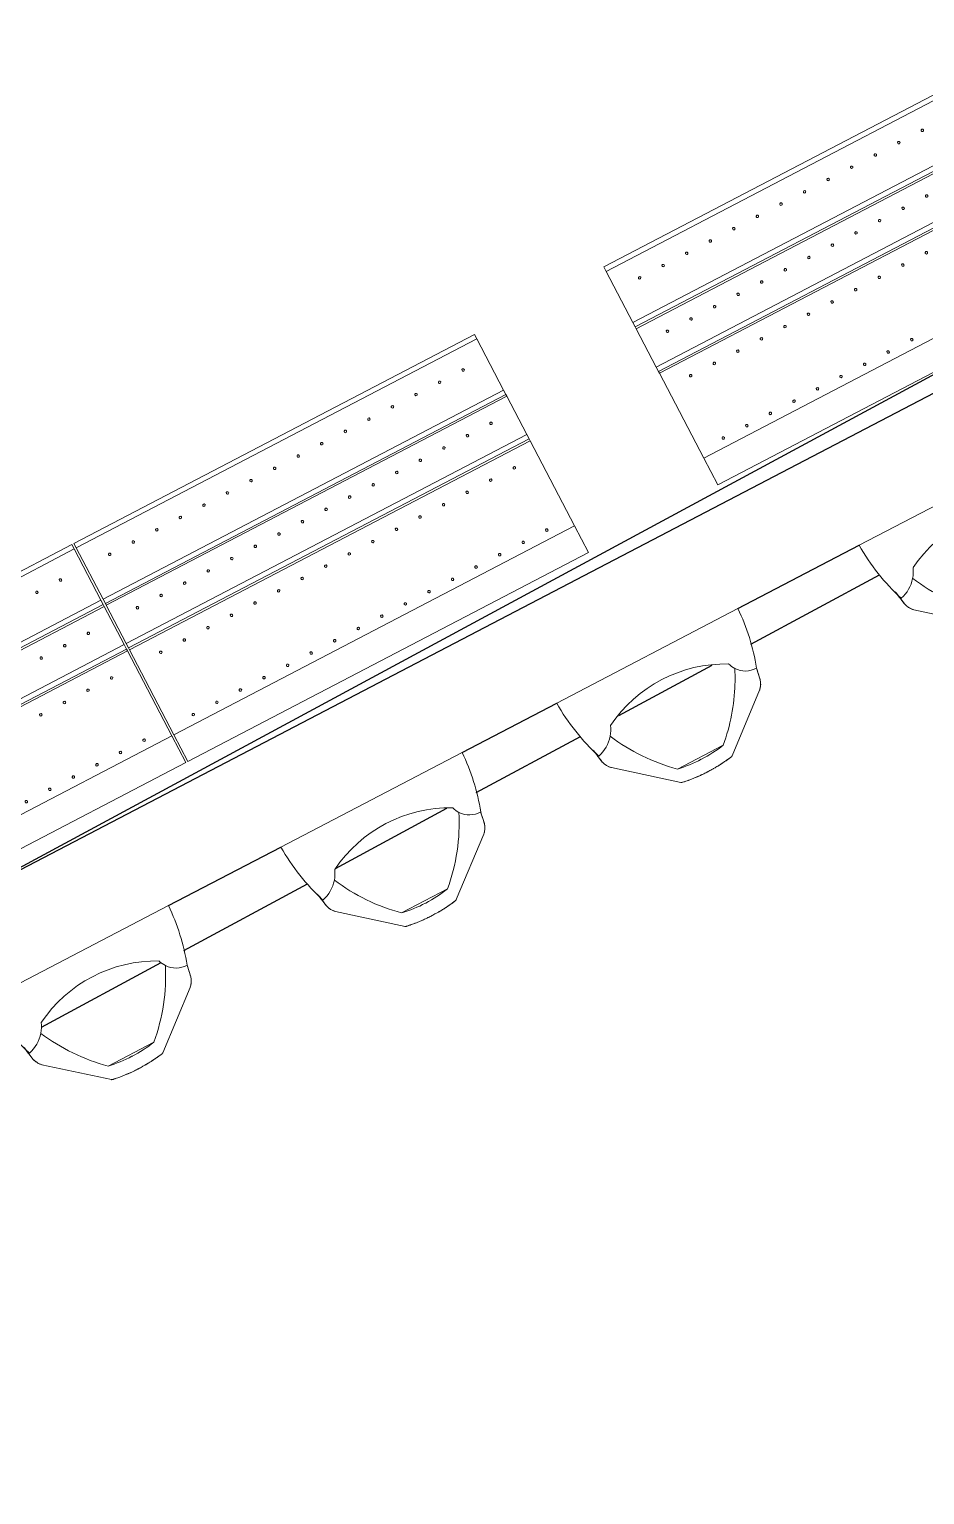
# Model space of a CAD drawing. Header units: metres. Extents: x -217 to -108, y -304 to -188.
# Drawn here: x -143.901 to -142.117, y -226.702 to -223.782 of the extents above; entities that cross this region are included whole.
import ezdxf

# ---------------------------------------------------------------- set-up
doc = ezdxf.new("R2010")
doc.units = ezdxf.units.M
for name, color, linetype, lineweight in [('A-FLOR', 192, 'Continuous', 9), ('A-WALL', 113, 'Continuous', 9), ('I-FURN', 30, 'Continuous', 9), ('P-SANR-FIXT', 6, 'Continuous', 9)]:
    doc.layers.add(name, color=color, linetype=linetype, lineweight=lineweight)

# ---------------------------------------------------------------- blocks, each defined once
blk = doc.blocks.new('Urinal-2_Reed - Urinal-V77-Nivel 3')
at = {"layer": 'P-SANR-FIXT'}
for p, q in [((-0.0694, 0.3546), (-0.1782, 0.2643)), ((-0.0673, 0.3556), (-0.0653, 0.356)), ((-0.0653, 0.356), (-0.0593, 0.3569)), ((-0.0593, 0.3569), (-0.054, 0.3577)), ((-0.054, 0.3577), (-0.0475, 0.3585)), ((-0.0475, 0.3585), (-0.041, 0.3591)), ((-0.041, 0.3591), (-0.0343, 0.3597)), ((-0.0343, 0.3597), (-0.0264, 0.3601)), ((-0.0264, 0.3601), (-0.0207, 0.3603)), ((-0.0207, 0.3603), (-0.0162, 0.3603)), ((-0.0162, 0.3603), (-0.0136, 0.3604)), ((-0.0099, 0.3604), (-0.0073, 0.3603)), ((-0.0073, 0.3603), (-0.0027, 0.3603)), ((-0.0027, 0.3603), (0.0029, 0.3601)), ((0.0029, 0.3601), (0.0109, 0.3597)), ((0.0109, 0.3597), (0.0175, 0.3591)), ((0.0175, 0.3591), (0.024, 0.3585)), ((0.024, 0.3585), (0.0305, 0.3577)), ((0.0305, 0.3577), (0.0359, 0.3569)), ((0.0359, 0.3569), (0.0418, 0.356)), ((0.0418, 0.356), (0.0439, 0.3556)), ((0.1548, 0.2643), (0.0459, 0.3546)), ((0.0394, 0.3276), (-0.0636, 0.3276)), ((-0.0121, 0.3324), (-0.0117, 0.3324)), ((-0.1931, 0.2221), (-0.189, 0.246)), ((0.1656, 0.246), (0.1703, 0.2183)), ((-0.2153, 0.1), (0.1918, 0.1))]:
    blk.add_line(p, q, dxfattribs=at)
at = {"layer": 'P-SANR-FIXT', "flags": 128}
for points in [[(-0.0694, 0.3546), (-0.0693, 0.3548), (-0.0691, 0.3549), (-0.069, 0.355), (-0.0688, 0.3551), (-0.0687, 0.3551), (-0.0685, 0.3552), (-0.0683, 0.3553), (-0.0682, 0.3554), (-0.068, 0.3554), (-0.0678, 0.3555), (-0.0677, 0.3555), (-0.0675, 0.3556), (-0.0673, 0.3556)], [(-0.0136, 0.3604), (-0.0136, 0.3604), (-0.0136, 0.3604), (-0.0136, 0.3604), (-0.0136, 0.3604), (-0.0136, 0.3604), (-0.0135, 0.3604), (-0.0135, 0.3604), (-0.0135, 0.3604), (-0.0135, 0.3604), (-0.0134, 0.3604), (-0.0134, 0.3604), (-0.0134, 0.3604), (-0.0133, 0.3604), (-0.0133, 0.3604), (-0.0132, 0.3604), (-0.0132, 0.3604), (-0.0132, 0.3604), (-0.0131, 0.3604), (-0.013, 0.3604), (-0.013, 0.3604), (-0.0129, 0.3604), (-0.0129, 0.3604), (-0.0128, 0.3604), (-0.0128, 0.3604), (-0.0127, 0.3604), (-0.0126, 0.3604), (-0.0126, 0.3604), (-0.0125, 0.3604), (-0.0124, 0.3604), (-0.0123, 0.3604), (-0.0123, 0.3604), (-0.0122, 0.3604), (-0.0121, 0.3604), (-0.0121, 0.3604), (-0.012, 0.3604), (-0.0119, 0.3604), (-0.0118, 0.3604), (-0.0118, 0.3604), (-0.0117, 0.3604), (-0.0116, 0.3604), (-0.0115, 0.3604), (-0.0115, 0.3604), (-0.0114, 0.3604), (-0.0113, 0.3604), (-0.0112, 0.3604), (-0.0112, 0.3604), (-0.0111, 0.3604), (-0.011, 0.3604), (-0.011, 0.3604), (-0.0109, 0.3604), (-0.0108, 0.3604), (-0.0108, 0.3604), (-0.0107, 0.3604), (-0.0106, 0.3604), (-0.0106, 0.3604), (-0.0105, 0.3604), (-0.0105, 0.3604), (-0.0104, 0.3604), (-0.0103, 0.3604), (-0.0103, 0.3604), (-0.0103, 0.3604), (-0.0102, 0.3604), (-0.0102, 0.3604), (-0.0101, 0.3604), (-0.0101, 0.3604), (-0.0101, 0.3604), (-0.01, 0.3604), (-0.01, 0.3604), (-0.01, 0.3604), (-0.0099, 0.3604), (-0.0099, 0.3604), (-0.0099, 0.3604), (-0.0099, 0.3604), (-0.0099, 0.3604), (-0.0099, 0.3604), (-0.0099, 0.3604), (-0.0099, 0.3604)], [(0.0439, 0.3556), (0.044, 0.3556), (0.0442, 0.3555), (0.0444, 0.3555), (0.0446, 0.3554), (0.0447, 0.3554), (0.0449, 0.3553), (0.045, 0.3552), (0.0452, 0.3551), (0.0454, 0.355), (0.0455, 0.355), (0.0457, 0.3549), (0.0458, 0.3547), (0.0459, 0.3546)], [(-0.189, 0.246), (-0.1886, 0.2475), (-0.1882, 0.2489), (-0.1877, 0.2503), (-0.1871, 0.2517), (-0.1865, 0.253), (-0.1858, 0.2544), (-0.1851, 0.2557), (-0.1844, 0.257), (-0.1835, 0.2582), (-0.1827, 0.2594), (-0.1817, 0.2606), (-0.1808, 0.2617), (-0.1798, 0.2628), (-0.1787, 0.2639), (-0.1782, 0.2643)], [(0.1548, 0.2643), (0.1558, 0.2633), (0.1569, 0.2622), (0.1579, 0.2611), (0.1588, 0.2599), (0.1597, 0.2587), (0.1605, 0.2575), (0.1613, 0.2562), (0.1621, 0.2549), (0.1628, 0.2536), (0.1634, 0.2523), (0.164, 0.2509), (0.1645, 0.2495), (0.165, 0.2481), (0.1654, 0.2466), (0.1656, 0.246)]]:
    blk.add_lwpolyline(points, dxfattribs=at)
at = {"layer": 'P-SANR-FIXT'}
for centre, radius, start, end in [((-0.0666, 0.3512), 0.00446, 100.1129, 129.6878), ((-0.0136, 0.0544), 0.3059, 99.7206, 100.1129), ((-0.0136, 0.0544), 0.3059, 98.5942, 99.7206), ((-0.0136, 0.0544), 0.3059, 97.5832, 98.5942), ((-0.0136, 0.0544), 0.3059, 96.3569, 97.5832), ((-0.0136, 0.0544), 0.3059, 95.1324, 96.3569), ((-0.0136, 0.0544), 0.3059, 93.8817, 95.1324), ((-0.0136, 0.0544), 0.3059, 92.3855, 93.8817), ((-0.0136, 0.0544), 0.3059, 91.3347, 92.3855), ((-0.0136, 0.0544), 0.3059, 90.4858, 91.3347), ((-0.0136, 0.0544), 0.3059, 89.6476, 90.4858), ((-0.0099, 0.0544), 0.3059, 89.5142, 90.3524), ((-0.0099, 0.0544), 0.3059, 88.6653, 89.5142), ((-0.0099, 0.0544), 0.3059, 87.6145, 88.6653), ((-0.0099, 0.0544), 0.3059, 86.1183, 87.6145), ((-0.0099, 0.0544), 0.3059, 84.8676, 86.1183), ((-0.0099, 0.0544), 0.3059, 83.6431, 84.8676), ((-0.0099, 0.0544), 0.3059, 82.4168, 83.6431), ((-0.0099, 0.0544), 0.3059, 81.4058, 82.4168), ((-0.0099, 0.0544), 0.3059, 80.2794, 81.4058), ((-0.0099, 0.0544), 0.3059, 79.8871, 80.2794), ((0.0431, 0.3512), 0.00446, 50.3122, 79.8871), ((0.2005, 0.0396), 0.3908, 132.5233, 155.2905), ((-0.0121, 0.053), 0.2794, 90, 100.6169), ((-0.0121, 0.053), 0.2794, 79.3831, 89.9215), ((-0.2248, 0.0396), 0.3908, 25.4976, 47.4767), ((-0.1528, 0.237), 0.0373, 132.9289, 165.995), ((0.1293, 0.237), 0.0373, 14.005, 47.0711), ((1.6826, -0.1098), 1.9051, 169.235, 169.965), ((-1.706, -0.1098), 1.9051, 10.035, 10.765), ((0.2139, 0.0862), 0.4294, 161.5461, 178.162), ((-0.192, 0.1761), 0.0461, 35.6313, 91.8185), ((0.1834, 0.1635), 0.0709, 141.373, 158.8045), ((0.1834, 0.1635), 0.0709, 103.8534, 141.373), ((-0.2374, 0.0862), 0.4294, 1.838, 19.8993), ((-0.2374, 0.0862), 0.4294, 18.4539, 19.8993), ((-1.706, -0.1098), 1.9051, 9.8379, 10.035), ((-0.192, 0.1761), 0.0461, 16.5002, 35.6313), ((-0.0153, 0.4317), 0.2764, 241.359, 298.641)]:
    blk.add_arc(centre, radius, start, end, dxfattribs=at)
blk = doc.blocks.new('Urinal-2_Reed - Urinal-V89-Nivel 3')
at = {"layer": 'P-SANR-FIXT'}
for p, q in [((-0.0694, 0.3546), (-0.1782, 0.2643)), ((-0.0673, 0.3556), (-0.0653, 0.356)), ((-0.0653, 0.356), (-0.0593, 0.3569)), ((-0.0593, 0.3569), (-0.054, 0.3577)), ((-0.054, 0.3577), (-0.0475, 0.3585)), ((-0.0475, 0.3585), (-0.041, 0.3591)), ((-0.041, 0.3591), (-0.0343, 0.3597)), ((-0.0343, 0.3597), (-0.0264, 0.3601)), ((-0.0264, 0.3601), (-0.0207, 0.3603)), ((-0.0207, 0.3603), (-0.0162, 0.3603)), ((-0.0162, 0.3603), (-0.0136, 0.3604)), ((-0.0099, 0.3604), (-0.0073, 0.3603)), ((-0.0073, 0.3603), (-0.0027, 0.3603)), ((-0.0027, 0.3603), (0.0029, 0.3601)), ((0.0029, 0.3601), (0.0109, 0.3597)), ((0.0109, 0.3597), (0.0175, 0.3591)), ((0.0175, 0.3591), (0.024, 0.3585)), ((0.024, 0.3585), (0.0305, 0.3577)), ((0.0305, 0.3577), (0.0359, 0.3569)), ((0.0359, 0.3569), (0.0418, 0.356)), ((0.0418, 0.356), (0.0439, 0.3556)), ((0.1548, 0.2643), (0.0459, 0.3546)), ((0.0394, 0.3276), (-0.0636, 0.3276)), ((-0.0121, 0.3324), (-0.0117, 0.3324)), ((-0.1931, 0.2221), (-0.189, 0.246)), ((0.1656, 0.246), (0.1703, 0.2183)), ((-0.2153, 0.1), (0.1918, 0.1))]:
    blk.add_line(p, q, dxfattribs=at)
at = {"layer": 'P-SANR-FIXT', "flags": 128}
for points in [[(-0.0694, 0.3546), (-0.0693, 0.3548), (-0.0691, 0.3549), (-0.069, 0.355), (-0.0688, 0.3551), (-0.0687, 0.3551), (-0.0685, 0.3552), (-0.0683, 0.3553), (-0.0682, 0.3554), (-0.068, 0.3554), (-0.0678, 0.3555), (-0.0677, 0.3555), (-0.0675, 0.3556), (-0.0673, 0.3556)], [(-0.0136, 0.3604), (-0.0136, 0.3604), (-0.0136, 0.3604), (-0.0136, 0.3604), (-0.0136, 0.3604), (-0.0136, 0.3604), (-0.0135, 0.3604), (-0.0135, 0.3604), (-0.0135, 0.3604), (-0.0135, 0.3604), (-0.0134, 0.3604), (-0.0134, 0.3604), (-0.0134, 0.3604), (-0.0133, 0.3604), (-0.0133, 0.3604), (-0.0132, 0.3604), (-0.0132, 0.3604), (-0.0132, 0.3604), (-0.0131, 0.3604), (-0.013, 0.3604), (-0.013, 0.3604), (-0.0129, 0.3604), (-0.0129, 0.3604), (-0.0128, 0.3604), (-0.0128, 0.3604), (-0.0127, 0.3604), (-0.0126, 0.3604), (-0.0126, 0.3604), (-0.0125, 0.3604), (-0.0124, 0.3604), (-0.0123, 0.3604), (-0.0123, 0.3604), (-0.0122, 0.3604), (-0.0121, 0.3604), (-0.0121, 0.3604), (-0.012, 0.3604), (-0.0119, 0.3604), (-0.0118, 0.3604), (-0.0118, 0.3604), (-0.0117, 0.3604), (-0.0116, 0.3604), (-0.0115, 0.3604), (-0.0115, 0.3604), (-0.0114, 0.3604), (-0.0113, 0.3604), (-0.0112, 0.3604), (-0.0112, 0.3604), (-0.0111, 0.3604), (-0.011, 0.3604), (-0.011, 0.3604), (-0.0109, 0.3604), (-0.0108, 0.3604), (-0.0108, 0.3604), (-0.0107, 0.3604), (-0.0106, 0.3604), (-0.0106, 0.3604), (-0.0105, 0.3604), (-0.0105, 0.3604), (-0.0104, 0.3604), (-0.0103, 0.3604), (-0.0103, 0.3604), (-0.0103, 0.3604), (-0.0102, 0.3604), (-0.0102, 0.3604), (-0.0101, 0.3604), (-0.0101, 0.3604), (-0.0101, 0.3604), (-0.01, 0.3604), (-0.01, 0.3604), (-0.01, 0.3604), (-0.0099, 0.3604), (-0.0099, 0.3604), (-0.0099, 0.3604), (-0.0099, 0.3604), (-0.0099, 0.3604), (-0.0099, 0.3604), (-0.0099, 0.3604), (-0.0099, 0.3604)], [(0.0439, 0.3556), (0.044, 0.3556), (0.0442, 0.3555), (0.0444, 0.3555), (0.0446, 0.3554), (0.0447, 0.3554), (0.0449, 0.3553), (0.045, 0.3552), (0.0452, 0.3551), (0.0454, 0.355), (0.0455, 0.355), (0.0457, 0.3549), (0.0458, 0.3547), (0.0459, 0.3546)], [(-0.189, 0.246), (-0.1886, 0.2475), (-0.1882, 0.2489), (-0.1877, 0.2503), (-0.1871, 0.2517), (-0.1865, 0.253), (-0.1858, 0.2544), (-0.1851, 0.2557), (-0.1844, 0.257), (-0.1835, 0.2582), (-0.1827, 0.2594), (-0.1817, 0.2606), (-0.1808, 0.2617), (-0.1798, 0.2628), (-0.1787, 0.2639), (-0.1782, 0.2643)], [(0.1548, 0.2643), (0.1558, 0.2633), (0.1569, 0.2622), (0.1579, 0.2611), (0.1588, 0.2599), (0.1597, 0.2587), (0.1605, 0.2575), (0.1613, 0.2562), (0.1621, 0.2549), (0.1628, 0.2536), (0.1634, 0.2523), (0.164, 0.2509), (0.1645, 0.2495), (0.165, 0.2481), (0.1654, 0.2466), (0.1656, 0.246)]]:
    blk.add_lwpolyline(points, dxfattribs=at)
at = {"layer": 'P-SANR-FIXT'}
for centre, radius, start, end in [((-0.0666, 0.3512), 0.00446, 100.1129, 129.6878), ((-0.0136, 0.0544), 0.3059, 99.7206, 100.1129), ((-0.0136, 0.0544), 0.3059, 98.5942, 99.7206), ((-0.0136, 0.0544), 0.3059, 97.5832, 98.5942), ((-0.0136, 0.0544), 0.3059, 96.3569, 97.5832), ((-0.0136, 0.0544), 0.3059, 95.1324, 96.3569), ((-0.0136, 0.0544), 0.3059, 93.8817, 95.1324), ((-0.0136, 0.0544), 0.3059, 92.3855, 93.8817), ((-0.0136, 0.0544), 0.3059, 91.3347, 92.3855), ((-0.0136, 0.0544), 0.3059, 90.4858, 91.3347), ((-0.0136, 0.0544), 0.3059, 89.6476, 90.4858), ((-0.0099, 0.0544), 0.3059, 89.5142, 90.3524), ((-0.0099, 0.0544), 0.3059, 88.6653, 89.5142), ((-0.0099, 0.0544), 0.3059, 87.6145, 88.6653), ((-0.0099, 0.0544), 0.3059, 86.1183, 87.6145), ((-0.0099, 0.0544), 0.3059, 84.8676, 86.1183), ((-0.0099, 0.0544), 0.3059, 83.6431, 84.8676), ((-0.0099, 0.0544), 0.3059, 82.4168, 83.6431), ((-0.0099, 0.0544), 0.3059, 81.4058, 82.4168), ((-0.0099, 0.0544), 0.3059, 80.2794, 81.4058), ((-0.0099, 0.0544), 0.3059, 79.8871, 80.2794), ((0.0431, 0.3512), 0.00446, 50.3122, 79.8871), ((0.2005, 0.0396), 0.3908, 132.5233, 150.737), ((-0.0121, 0.053), 0.2794, 90, 100.6169), ((-0.0121, 0.053), 0.2794, 79.3831, 89.9215), ((-0.2248, 0.0396), 0.3908, 25.4976, 47.4767), ((-0.1528, 0.237), 0.0373, 132.9289, 165.995), ((0.1293, 0.237), 0.0373, 14.005, 47.0711), ((1.6826, -0.1098), 1.9051, 169.235, 169.965), ((-1.706, -0.1098), 1.9051, 10.035, 10.765), ((0.2139, 0.0862), 0.4294, 161.5461, 178.162), ((-0.192, 0.1761), 0.0461, 35.6313, 91.8185), ((0.2005, 0.0396), 0.3908, 150.7371, 155.2905), ((0.1834, 0.1635), 0.0709, 141.373, 158.8045), ((0.1834, 0.1635), 0.0709, 103.8534, 141.373), ((-0.2374, 0.0862), 0.4294, 1.838, 19.8993), ((-0.2374, 0.0862), 0.4294, 18.4539, 19.8993), ((-1.706, -0.1098), 1.9051, 9.8379, 10.035), ((-0.192, 0.1761), 0.0461, 16.5002, 35.6313), ((-0.0153, 0.4317), 0.2764, 241.359, 298.641)]:
    blk.add_arc(centre, radius, start, end, dxfattribs=at)
blk = doc.blocks.new('Gondola_-_parametric_material_2319 - Gondola_-_parametric_material_2319-V127-Nivel 3')
at = {"layer": 'I-FURN'}
for p, q in [((-0.45, -0.03), (-0.45, 0.03)), ((-0.45, 0.03), (0.45, 0.03)), ((0.45, 0.03), (0.45, -0.03)), ((0.45, -0.03), (-0.45, -0.03)), ((-0.45, -0.221), (-0.45, -0.03)), ((0.45, -0.03), (0.45, -0.221)), ((-0.45, -0.225), (-0.45, -0.221)), ((-0.45, -0.221), (0.45, -0.221)), ((-0.45, -0.225), (0.45, -0.225)), ((-0.45, -0.235), (-0.45, -0.225)), ((0.45, -0.221), (0.45, -0.225)), ((0.45, -0.225), (0.45, -0.235)), ((0.45, -0.235), (-0.45, -0.235)), ((-0.45, -0.321), (-0.45, -0.235)), ((0.45, -0.235), (0.45, -0.321)), ((-0.45, -0.325), (-0.45, -0.321)), ((-0.45, -0.321), (0.45, -0.321)), ((0.45, -0.321), (0.45, -0.325)), ((-0.45, -0.325), (0.45, -0.325)), ((-0.45, -0.335), (-0.45, -0.325)), ((0.45, -0.335), (-0.45, -0.335)), ((-0.45, -0.45), (-0.45, -0.335)), ((0.45, -0.325), (0.45, -0.335)), ((0.45, -0.335), (0.45, -0.45)), ((-0.45, -0.46), (-0.45, -0.45)), ((-0.45, -0.45), (0.45, -0.45)), ((-0.45, -0.45), (0.45, -0.45)), ((0.45, -0.46), (-0.45, -0.46)), ((0.45, -0.45), (0.45, -0.46))]:
    blk.add_line(p, q, dxfattribs=at)
for centre, start, end in [((-0.3971, -0.0478), 0, 180), ((-0.3971, -0.0478), 180, 360), ((-0.3441, -0.0478), 0, 180), ((-0.3441, -0.0478), 180, 360), ((-0.3441, -0.0478), 75, 90), ((-0.3441, -0.0478), 75, 90), ((-0.3441, -0.0478), 75, 90), ((-0.3441, -0.0478), 75, 90), ((-0.3441, -0.0478), 75, 90), ((-0.3441, -0.0478), 75, 90), ((-0.3441, -0.0478), 75, 90), ((-0.2912, -0.0478), 0, 180), ((-0.2912, -0.0478), 180, 360), ((-0.2912, -0.0478), 75, 105), ((-0.2912, -0.0478), 75, 105), ((-0.2912, -0.0478), 75, 105), ((-0.2912, -0.0478), 75, 105), ((-0.2912, -0.0478), 75, 105), ((-0.2912, -0.0478), 75, 105), ((-0.2912, -0.0478), 75, 105), ((-0.2382, -0.0478), 0, 180), ((-0.2382, -0.0478), 180, 360), ((-0.2382, -0.0478), 75, 105), ((-0.2382, -0.0478), 75, 105), ((-0.2382, -0.0478), 75, 105), ((-0.2382, -0.0478), 75, 105), ((-0.2382, -0.0478), 75, 105), ((-0.2382, -0.0478), 75, 105), ((-0.2382, -0.0478), 75, 105), ((-0.1853, -0.0478), 0, 180), ((-0.1853, -0.0478), 180, 360), ((-0.1853, -0.0478), 75, 105), ((-0.1853, -0.0478), 75, 105), ((-0.1853, -0.0478), 75, 105), ((-0.1853, -0.0478), 75, 105), ((-0.1853, -0.0478), 75, 105), ((-0.1853, -0.0478), 75, 105), ((-0.1853, -0.0478), 75, 105), ((-0.1324, -0.0478), 0, 180), ((-0.1324, -0.0478), 180, 360), ((-0.1324, -0.0478), 75, 105), ((-0.1324, -0.0478), 75, 105), ((-0.1324, -0.0478), 75, 105), ((-0.1324, -0.0478), 75, 105), ((-0.1324, -0.0478), 75, 105), ((-0.1324, -0.0478), 75, 105), ((-0.1324, -0.0478), 75, 105), ((-0.0794, -0.0478), 0, 180), ((-0.0794, -0.0478), 180, 360), ((-0.0794, -0.0478), 75, 105), ((-0.0794, -0.0478), 75, 105), ((-0.0794, -0.0478), 75, 105), ((-0.0794, -0.0478), 75, 105), ((-0.0794, -0.0478), 75, 105), ((-0.0794, -0.0478), 75, 105), ((-0.0794, -0.0478), 75, 105), ((-0.0265, -0.0478), 0, 180), ((-0.0265, -0.0478), 180, 360), ((-0.0265, -0.0478), 75, 105), ((-0.0265, -0.0478), 75, 105), ((-0.0265, -0.0478), 75, 105), ((-0.0265, -0.0478), 75, 105), ((-0.0265, -0.0478), 75, 105), ((-0.0265, -0.0478), 75, 105), ((-0.0265, -0.0478), 75, 105), ((0.0265, -0.0478), 0, 180), ((0.0265, -0.0478), 180, 360), ((0.0265, -0.0478), 75, 105), ((0.0265, -0.0478), 75, 105), ((0.0265, -0.0478), 75, 105), ((0.0265, -0.0478), 75, 105), ((0.0265, -0.0478), 75, 105), ((0.0265, -0.0478), 75, 105), ((0.0265, -0.0478), 75, 105), ((0.0794, -0.0478), 0, 180), ((0.0794, -0.0478), 180, 360), ((0.0794, -0.0478), 90, 105), ((0.0794, -0.0478), 90, 105), ((0.0794, -0.0478), 90, 105), ((0.0794, -0.0478), 90, 105), ((0.0794, -0.0478), 90, 105), ((0.0794, -0.0478), 90, 105), ((0.0794, -0.0478), 90, 105), ((0.0794, -0.0478), 75, 83.7221), ((0.0794, -0.0478), 75, 83.7221), ((0.0794, -0.0478), 75, 83.7221), ((0.0794, -0.0478), 75, 83.7221), ((0.0794, -0.0478), 75, 83.7221), ((0.0794, -0.0478), 75, 83.7221), ((0.0794, -0.0478), 75, 83.7221), ((0.1324, -0.0478), 0, 180), ((0.1324, -0.0478), 180, 360), ((0.1324, -0.0478), 75, 105), ((0.1324, -0.0478), 75, 105), ((0.1324, -0.0478), 75, 105), ((0.1324, -0.0478), 75, 105), ((0.1324, -0.0478), 75, 105), ((0.1324, -0.0478), 75, 105), ((0.1324, -0.0478), 75, 105), ((0.1853, -0.0478), 0, 180), ((0.1853, -0.0478), 180, 360), ((0.1853, -0.0478), 75, 105), ((0.1853, -0.0478), 75, 105), ((0.1853, -0.0478), 75, 105), ((0.1853, -0.0478), 75, 105), ((0.1853, -0.0478), 75, 105), ((0.1853, -0.0478), 75, 105), ((0.1853, -0.0478), 75, 105), ((0.2382, -0.0478), 0, 180), ((0.2382, -0.0478), 180, 360), ((0.2382, -0.0478), 75, 105), ((0.2382, -0.0478), 75, 105), ((0.2382, -0.0478), 75, 105), ((0.2382, -0.0478), 75, 105), ((0.2382, -0.0478), 75, 105), ((0.2382, -0.0478), 75, 105), ((0.2382, -0.0478), 75, 105), ((0.2912, -0.0478), 0, 180), ((0.2912, -0.0478), 180, 360), ((0.2912, -0.0478), 75, 105), ((0.2912, -0.0478), 75, 105), ((0.2912, -0.0478), 75, 105), ((0.2912, -0.0478), 75, 105), ((0.2912, -0.0478), 75, 105), ((0.2912, -0.0478), 75, 105), ((0.2912, -0.0478), 75, 105), ((0.3441, -0.0478), 0, 180), ((0.3441, -0.0478), 180, 360), ((0.3441, -0.0478), 90, 105), ((0.3441, -0.0478), 90, 105), ((0.3441, -0.0478), 90, 105), ((0.3441, -0.0478), 90, 105), ((0.3441, -0.0478), 90, 105), ((0.3441, -0.0478), 90, 105), ((0.3441, -0.0478), 90, 105), ((0.3971, -0.0478), 0, 180), ((0.3971, -0.0478), 180, 360), ((-0.3971, -0.1878), 0, 180), ((-0.3971, -0.1878), 180, 0), ((-0.3441, -0.1878), 0, 180), ((-0.3441, -0.1878), 180, 0), ((-0.2912, -0.1878), 0, 180), ((-0.2912, -0.1878), 180, 0), ((-0.2382, -0.1878), 0, 180), ((-0.2382, -0.1878), 180, 0), ((-0.1853, -0.1878), 0, 180), ((-0.1853, -0.1878), 180, 0), ((-0.1324, -0.1878), 0, 180), ((-0.1324, -0.1878), 180, 0), ((-0.0794, -0.1878), 0, 180), ((-0.0794, -0.1878), 180, 0), ((-0.0265, -0.1878), 0, 180), ((-0.0265, -0.1878), 180, 0), ((0.0265, -0.1878), 0, 180), ((0.0265, -0.1878), 180, 0), ((0.0794, -0.1878), 0, 180), ((0.0794, -0.1878), 180, 0), ((0.1324, -0.1878), 0, 180), ((0.1324, -0.1878), 180, 0), ((0.1853, -0.1878), 0, 180), ((0.1853, -0.1878), 180, 0), ((0.2382, -0.1878), 0, 180), ((0.2382, -0.1878), 180, 0), ((0.2912, -0.1878), 0, 180), ((0.2912, -0.1878), 180, 0), ((0.3441, -0.1878), 0, 180), ((0.3441, -0.1878), 180, 0), ((0.3971, -0.1878), 0, 180), ((0.3971, -0.1878), 180, 0), ((-0.3971, -0.2878), 0, 180), ((-0.3971, -0.2878), 180, 0), ((-0.3441, -0.2878), 0, 180), ((-0.3441, -0.2878), 180, 0), ((-0.3441, -0.2878), 270, 285), ((-0.3441, -0.2878), 270, 285), ((-0.3441, -0.2878), 270, 285), ((-0.3441, -0.2878), 270, 285), ((-0.3441, -0.2878), 270, 285), ((-0.2912, -0.2878), 0, 180), ((-0.2912, -0.2878), 180, 0), ((-0.2912, -0.2878), 255, 285), ((-0.2912, -0.2878), 255, 285), ((-0.2912, -0.2878), 255, 285), ((-0.2912, -0.2878), 255, 285), ((-0.2912, -0.2878), 255, 285), ((-0.2382, -0.2878), 0, 180), ((-0.2382, -0.2878), 180, 0), ((-0.2382, -0.2878), 255, 285), ((-0.2382, -0.2878), 255, 285), ((-0.2382, -0.2878), 255, 285), ((-0.2382, -0.2878), 255, 285), ((-0.2382, -0.2878), 255, 285), ((-0.1853, -0.2878), 0, 180), ((-0.1853, -0.2878), 180, 0), ((-0.1853, -0.2878), 255, 285), ((-0.1853, -0.2878), 255, 285), ((-0.1853, -0.2878), 255, 285), ((-0.1853, -0.2878), 255, 285), ((-0.1853, -0.2878), 255, 285), ((-0.1324, -0.2878), 0, 180), ((-0.1324, -0.2878), 180, 0), ((-0.1324, -0.2878), 255, 285), ((-0.1324, -0.2878), 255, 285), ((-0.1324, -0.2878), 255, 285), ((-0.1324, -0.2878), 255, 285), ((-0.1324, -0.2878), 255, 285), ((-0.0794, -0.2878), 0, 180), ((-0.0794, -0.2878), 180, 0), ((-0.0794, -0.2878), 255, 285), ((-0.0794, -0.2878), 255, 285), ((-0.0794, -0.2878), 255, 285), ((-0.0794, -0.2878), 255, 285), ((-0.0794, -0.2878), 255, 285), ((-0.0265, -0.2878), 0, 180), ((-0.0265, -0.2878), 180, 0), ((-0.0265, -0.2878), 255, 285), ((-0.0265, -0.2878), 255, 285), ((-0.0265, -0.2878), 255, 285), ((-0.0265, -0.2878), 255, 285), ((-0.0265, -0.2878), 255, 285), ((0.0265, -0.2878), 0, 180), ((0.0265, -0.2878), 180, 0), ((0.0265, -0.2878), 255, 285), ((0.0265, -0.2878), 255, 285), ((0.0265, -0.2878), 255, 285), ((0.0265, -0.2878), 255, 285), ((0.0265, -0.2878), 255, 285), ((0.0794, -0.2878), 0, 180), ((0.0794, -0.2878), 180, 0), ((0.0794, -0.2878), 255, 285), ((0.0794, -0.2878), 255, 285), ((0.0794, -0.2878), 255, 285), ((0.0794, -0.2878), 255, 285), ((0.0794, -0.2878), 255, 285), ((0.1324, -0.2878), 0, 180), ((0.1324, -0.2878), 180, 0), ((0.1324, -0.2878), 255, 285), ((0.1324, -0.2878), 255, 285), ((0.1324, -0.2878), 255, 285), ((0.1324, -0.2878), 255, 285), ((0.1324, -0.2878), 255, 285), ((0.1853, -0.2878), 0, 180), ((0.1853, -0.2878), 180, 0), ((0.1853, -0.2878), 255, 285), ((0.1853, -0.2878), 255, 285), ((0.1853, -0.2878), 255, 285), ((0.1853, -0.2878), 255, 285), ((0.1853, -0.2878), 255, 285), ((0.2382, -0.2878), 0, 180), ((0.2382, -0.2878), 180, 0), ((0.2382, -0.2878), 255, 285), ((0.2382, -0.2878), 255, 285), ((0.2382, -0.2878), 255, 285), ((0.2382, -0.2878), 255, 285), ((0.2382, -0.2878), 255, 285), ((0.2912, -0.2878), 0, 180), ((0.2912, -0.2878), 180, 0), ((0.2912, -0.2878), 255, 285), ((0.2912, -0.2878), 255, 285), ((0.2912, -0.2878), 255, 285), ((0.2912, -0.2878), 255, 285), ((0.2912, -0.2878), 255, 285), ((0.3441, -0.2878), 0, 180), ((0.3441, -0.2878), 180, 0), ((0.3441, -0.2878), 255, 270), ((0.3441, -0.2878), 255, 270), ((0.3441, -0.2878), 255, 270), ((0.3441, -0.2878), 255, 270), ((0.3441, -0.2878), 255, 270), ((0.3971, -0.2878), 0, 180), ((0.3971, -0.2878), 180, 0), ((-0.3971, -0.4078), 0, 180), ((-0.3971, -0.4078), 180, 0), ((-0.3441, -0.4078), 0, 180), ((-0.3441, -0.4078), 180, 0), ((-0.2912, -0.4078), 0, 180), ((-0.2912, -0.4078), 180, 0), ((-0.2382, -0.4078), 0, 180), ((-0.2382, -0.4078), 180, 0), ((-0.1853, -0.4078), 0, 180), ((-0.1853, -0.4078), 180, 0), ((-0.1324, -0.4078), 0, 180), ((-0.1324, -0.4078), 180, 0), ((-0.0794, -0.4078), 0, 180), ((-0.0794, -0.4078), 180, 0), ((-0.0265, -0.4078), 0, 180), ((-0.0265, -0.4078), 180, 0), ((0.0265, -0.4078), 0, 180), ((0.0265, -0.4078), 180, 0), ((0.0794, -0.4078), 0, 180), ((0.0794, -0.4078), 180, 0), ((0.1324, -0.4078), 0, 180), ((0.1324, -0.4078), 180, 0), ((0.1853, -0.4078), 0, 180), ((0.1853, -0.4078), 180, 0), ((0.2382, -0.4078), 0, 180), ((0.2382, -0.4078), 180, 0), ((0.2912, -0.4078), 0, 180), ((0.2912, -0.4078), 180, 0), ((0.3441, -0.4078), 0, 180), ((0.3441, -0.4078), 180, 0), ((0.3971, -0.4078), 0, 180), ((0.3971, -0.4078), 180, 0)]:
    blk.add_arc(centre, 0.0025, start, end, dxfattribs=at)
blk = doc.blocks.new('Gondola_-_parametric_material_2319 - Gondola_-_parametric_material_2319-V128-Nivel 3')
at = {"layer": 'I-FURN'}
for p, q in [((-0.45, -0.03), (-0.45, 0.03)), ((-0.45, 0.03), (0.45, 0.03)), ((0.45, 0.03), (0.45, -0.03)), ((0.45, -0.03), (-0.45, -0.03)), ((-0.45, -0.221), (-0.45, -0.03)), ((0.45, -0.03), (0.45, -0.221)), ((-0.45, -0.225), (-0.45, -0.221)), ((-0.45, -0.221), (0.45, -0.221)), ((-0.45, -0.225), (0.45, -0.225)), ((-0.45, -0.235), (-0.45, -0.225)), ((0.45, -0.221), (0.45, -0.225)), ((0.45, -0.225), (0.45, -0.235)), ((0.45, -0.235), (-0.45, -0.235)), ((-0.45, -0.321), (-0.45, -0.235)), ((0.45, -0.235), (0.45, -0.321)), ((-0.45, -0.325), (-0.45, -0.321)), ((-0.45, -0.321), (0.45, -0.321)), ((0.45, -0.321), (0.45, -0.325)), ((-0.45, -0.325), (0.45, -0.325)), ((-0.45, -0.335), (-0.45, -0.325)), ((0.45, -0.335), (-0.45, -0.335)), ((-0.45, -0.45), (-0.45, -0.335)), ((0.45, -0.325), (0.45, -0.335)), ((0.45, -0.335), (0.45, -0.45)), ((-0.45, -0.46), (-0.45, -0.45)), ((-0.45, -0.45), (0.45, -0.45)), ((-0.45, -0.45), (0.45, -0.45)), ((0.45, -0.46), (-0.45, -0.46)), ((0.45, -0.45), (0.45, -0.46))]:
    blk.add_line(p, q, dxfattribs=at)
for centre, start, end in [((-0.3971, -0.0478), 0, 180), ((-0.3971, -0.0478), 180, 360), ((-0.3441, -0.0478), 0, 180), ((-0.3441, -0.0478), 180, 360), ((-0.3441, -0.0478), 75, 90), ((-0.3441, -0.0478), 75, 90), ((-0.3441, -0.0478), 75, 90), ((-0.3441, -0.0478), 75, 90), ((-0.3441, -0.0478), 75, 90), ((-0.3441, -0.0478), 75, 90), ((-0.3441, -0.0478), 75, 90), ((-0.2912, -0.0478), 0, 180), ((-0.2912, -0.0478), 180, 360), ((-0.2912, -0.0478), 90, 105), ((-0.2912, -0.0478), 90, 105), ((-0.2912, -0.0478), 90, 105), ((-0.2912, -0.0478), 90, 105), ((-0.2912, -0.0478), 90, 105), ((-0.2912, -0.0478), 90, 105), ((-0.2912, -0.0478), 90, 105), ((-0.2912, -0.0478), 75, 81.1666), ((-0.2912, -0.0478), 75, 81.1666), ((-0.2912, -0.0478), 75, 81.1666), ((-0.2912, -0.0478), 75, 81.1666), ((-0.2912, -0.0478), 75, 81.1666), ((-0.2912, -0.0478), 75, 81.1666), ((-0.2912, -0.0478), 75, 81.1666), ((-0.2382, -0.0478), 0, 180), ((-0.2382, -0.0478), 180, 360), ((-0.2382, -0.0478), 75, 105), ((-0.2382, -0.0478), 75, 105), ((-0.2382, -0.0478), 75, 105), ((-0.2382, -0.0478), 75, 105), ((-0.2382, -0.0478), 75, 105), ((-0.2382, -0.0478), 75, 105), ((-0.2382, -0.0478), 75, 105), ((-0.1853, -0.0478), 0, 180), ((-0.1853, -0.0478), 180, 360), ((-0.1853, -0.0478), 75, 105), ((-0.1853, -0.0478), 75, 105), ((-0.1853, -0.0478), 75, 105), ((-0.1853, -0.0478), 75, 105), ((-0.1853, -0.0478), 75, 105), ((-0.1853, -0.0478), 75, 105), ((-0.1853, -0.0478), 75, 105), ((-0.1324, -0.0478), 0, 180), ((-0.1324, -0.0478), 180, 360), ((-0.1324, -0.0478), 75, 105), ((-0.1324, -0.0478), 75, 105), ((-0.1324, -0.0478), 75, 105), ((-0.1324, -0.0478), 75, 105), ((-0.1324, -0.0478), 75, 105), ((-0.1324, -0.0478), 75, 105), ((-0.1324, -0.0478), 75, 105), ((-0.0794, -0.0478), 0, 180), ((-0.0794, -0.0478), 180, 360), ((-0.0794, -0.0478), 75, 105), ((-0.0794, -0.0478), 75, 105), ((-0.0794, -0.0478), 75, 105), ((-0.0794, -0.0478), 75, 105), ((-0.0794, -0.0478), 75, 105), ((-0.0794, -0.0478), 75, 105), ((-0.0794, -0.0478), 75, 105), ((-0.0265, -0.0478), 0, 180), ((-0.0265, -0.0478), 180, 360), ((-0.0265, -0.0478), 75, 105), ((-0.0265, -0.0478), 75, 105), ((-0.0265, -0.0478), 75, 105), ((-0.0265, -0.0478), 75, 105), ((-0.0265, -0.0478), 75, 105), ((-0.0265, -0.0478), 75, 105), ((-0.0265, -0.0478), 75, 105), ((0.0265, -0.0478), 0, 180), ((0.0265, -0.0478), 180, 360), ((0.0265, -0.0478), 75, 105), ((0.0265, -0.0478), 75, 105), ((0.0265, -0.0478), 75, 105), ((0.0265, -0.0478), 75, 105), ((0.0265, -0.0478), 75, 105), ((0.0265, -0.0478), 75, 105), ((0.0265, -0.0478), 75, 105), ((0.0794, -0.0478), 0, 180), ((0.0794, -0.0478), 180, 360), ((0.0794, -0.0478), 75, 105), ((0.0794, -0.0478), 75, 105), ((0.0794, -0.0478), 75, 105), ((0.0794, -0.0478), 75, 105), ((0.0794, -0.0478), 75, 105), ((0.0794, -0.0478), 75, 105), ((0.0794, -0.0478), 75, 105), ((0.1324, -0.0478), 0, 180), ((0.1324, -0.0478), 180, 360), ((0.1324, -0.0478), 75, 105), ((0.1324, -0.0478), 75, 105), ((0.1324, -0.0478), 75, 105), ((0.1324, -0.0478), 75, 105), ((0.1324, -0.0478), 75, 105), ((0.1324, -0.0478), 75, 105), ((0.1324, -0.0478), 75, 105), ((0.1853, -0.0478), 0, 180), ((0.1853, -0.0478), 180, 360), ((0.1853, -0.0478), 75, 105), ((0.1853, -0.0478), 75, 105), ((0.1853, -0.0478), 75, 105), ((0.1853, -0.0478), 75, 105), ((0.1853, -0.0478), 75, 105), ((0.1853, -0.0478), 75, 105), ((0.1853, -0.0478), 75, 105), ((0.2382, -0.0478), 0, 180), ((0.2382, -0.0478), 180, 360), ((0.2382, -0.0478), 75, 105), ((0.2382, -0.0478), 75, 105), ((0.2382, -0.0478), 75, 105), ((0.2382, -0.0478), 75, 105), ((0.2382, -0.0478), 75, 105), ((0.2382, -0.0478), 75, 105), ((0.2382, -0.0478), 75, 105), ((0.2912, -0.0478), 0, 180), ((0.2912, -0.0478), 180, 360), ((0.2912, -0.0478), 75, 105), ((0.2912, -0.0478), 75, 105), ((0.2912, -0.0478), 75, 105), ((0.2912, -0.0478), 75, 105), ((0.2912, -0.0478), 75, 105), ((0.2912, -0.0478), 75, 105), ((0.2912, -0.0478), 75, 105), ((0.3441, -0.0478), 0, 180), ((0.3441, -0.0478), 180, 360), ((0.3441, -0.0478), 90, 105), ((0.3441, -0.0478), 90, 105), ((0.3441, -0.0478), 90, 105), ((0.3441, -0.0478), 90, 105), ((0.3441, -0.0478), 90, 105), ((0.3441, -0.0478), 90, 105), ((0.3441, -0.0478), 90, 105), ((0.3971, -0.0478), 0, 180), ((0.3971, -0.0478), 180, 360), ((-0.3971, -0.1878), 0, 180), ((-0.3971, -0.1878), 180, 0), ((-0.3441, -0.1878), 0, 180), ((-0.3441, -0.1878), 180, 0), ((-0.2912, -0.1878), 0, 180), ((-0.2912, -0.1878), 180, 0), ((-0.2382, -0.1878), 0, 180), ((-0.2382, -0.1878), 180, 0), ((-0.1853, -0.1878), 0, 180), ((-0.1853, -0.1878), 180, 0), ((-0.1324, -0.1878), 0, 180), ((-0.1324, -0.1878), 180, 0), ((-0.0794, -0.1878), 0, 180), ((-0.0794, -0.1878), 180, 240), ((-0.0794, -0.1878), 240.0019, 0), ((-0.0265, -0.1878), 0, 180), ((-0.0265, -0.1878), 180, 0), ((0.0265, -0.1878), 0, 180), ((0.0265, -0.1878), 180, 0), ((0.0794, -0.1878), 0, 180), ((0.0794, -0.1878), 180, 0), ((0.1324, -0.1878), 0, 180), ((0.1324, -0.1878), 180, 0), ((0.1853, -0.1878), 0, 180), ((0.1853, -0.1878), 180, 0), ((0.2382, -0.1878), 0, 180), ((0.2382, -0.1878), 180, 0), ((0.2912, -0.1878), 0, 180), ((0.2912, -0.1878), 180, 0), ((0.3441, -0.1878), 0, 180), ((0.3441, -0.1878), 180, 0), ((0.3971, -0.1878), 0, 180), ((0.3971, -0.1878), 180, 0), ((-0.3971, -0.2878), 0, 180), ((-0.3971, -0.2878), 180, 0), ((-0.3441, -0.2878), 0, 180), ((-0.3441, -0.2878), 180, 0), ((-0.3441, -0.2878), 270, 285), ((-0.3441, -0.2878), 270, 285), ((-0.3441, -0.2878), 270, 285), ((-0.3441, -0.2878), 270, 285), ((-0.3441, -0.2878), 270, 285), ((-0.2912, -0.2878), 0, 180), ((-0.2912, -0.2878), 180, 0), ((-0.2912, -0.2878), 255, 285), ((-0.2912, -0.2878), 255, 285), ((-0.2912, -0.2878), 255, 285), ((-0.2912, -0.2878), 255, 285), ((-0.2912, -0.2878), 255, 285), ((-0.2382, -0.2878), 0, 180), ((-0.2382, -0.2878), 180, 0), ((-0.2382, -0.2878), 255, 285), ((-0.2382, -0.2878), 255, 285), ((-0.2382, -0.2878), 255, 285), ((-0.2382, -0.2878), 255, 285), ((-0.2382, -0.2878), 255, 285), ((-0.1853, -0.2878), 0, 180), ((-0.1853, -0.2878), 180, 0), ((-0.1853, -0.2878), 255, 285), ((-0.1853, -0.2878), 255, 285), ((-0.1853, -0.2878), 255, 285), ((-0.1853, -0.2878), 255, 285), ((-0.1853, -0.2878), 255, 285), ((-0.1324, -0.2878), 0, 180), ((-0.1324, -0.2878), 180, 0), ((-0.1324, -0.2878), 255.1553, 285), ((-0.1324, -0.2878), 255.1553, 285), ((-0.1324, -0.2878), 255.1553, 285), ((-0.1324, -0.2878), 255.1553, 285), ((-0.1324, -0.2878), 255.1553, 285), ((-0.0794, -0.2878), 0, 180), ((-0.0794, -0.2878), 180, 0), ((-0.0794, -0.2878), 255, 285), ((-0.0794, -0.2878), 255, 285), ((-0.0794, -0.2878), 255, 285), ((-0.0794, -0.2878), 255, 285), ((-0.0794, -0.2878), 255, 285), ((-0.0265, -0.2878), 0, 180), ((-0.0265, -0.2878), 180, 0), ((-0.0265, -0.2878), 255, 285), ((-0.0265, -0.2878), 255, 285), ((-0.0265, -0.2878), 255, 285), ((-0.0265, -0.2878), 255, 285), ((-0.0265, -0.2878), 255, 285), ((0.0265, -0.2878), 0, 180), ((0.0265, -0.2878), 180, 0), ((0.0265, -0.2878), 255, 285), ((0.0265, -0.2878), 255, 285), ((0.0265, -0.2878), 255, 285), ((0.0265, -0.2878), 255, 285), ((0.0265, -0.2878), 255, 285), ((0.0794, -0.2878), 0, 180), ((0.0794, -0.2878), 180, 0), ((0.0794, -0.2878), 255, 285), ((0.0794, -0.2878), 255, 285), ((0.0794, -0.2878), 255, 285), ((0.0794, -0.2878), 255, 285), ((0.0794, -0.2878), 255, 285), ((0.1324, -0.2878), 0, 180), ((0.1324, -0.2878), 180, 0), ((0.1324, -0.2878), 255, 285), ((0.1324, -0.2878), 255, 285), ((0.1324, -0.2878), 255, 285), ((0.1324, -0.2878), 255, 285), ((0.1324, -0.2878), 255, 285), ((0.1853, -0.2878), 0, 180), ((0.1853, -0.2878), 180, 0), ((0.1853, -0.2878), 255, 285), ((0.1853, -0.2878), 255, 285), ((0.1853, -0.2878), 255, 285), ((0.1853, -0.2878), 255, 285), ((0.1853, -0.2878), 255, 285), ((0.2382, -0.2878), 0, 180), ((0.2382, -0.2878), 180, 0), ((0.2382, -0.2878), 255, 285), ((0.2382, -0.2878), 255, 285), ((0.2382, -0.2878), 255, 285), ((0.2382, -0.2878), 255, 285), ((0.2382, -0.2878), 255, 285), ((0.2912, -0.2878), 0, 180), ((0.2912, -0.2878), 180, 0), ((0.2912, -0.2878), 255, 261.5454), ((0.2912, -0.2878), 255, 261.5454), ((0.2912, -0.2878), 255, 261.5454), ((0.2912, -0.2878), 255, 261.5454), ((0.2912, -0.2878), 255, 261.5454), ((0.2912, -0.2878), 270, 285), ((0.2912, -0.2878), 270, 285), ((0.2912, -0.2878), 270, 285), ((0.2912, -0.2878), 270, 285), ((0.2912, -0.2878), 270, 285), ((0.3441, -0.2878), 0, 180), ((0.3441, -0.2878), 180, 0), ((0.3441, -0.2878), 255, 270), ((0.3441, -0.2878), 255, 270), ((0.3441, -0.2878), 255, 270), ((0.3441, -0.2878), 255, 270), ((0.3441, -0.2878), 255, 270), ((0.3971, -0.2878), 0, 180), ((0.3971, -0.2878), 180, 0), ((-0.3971, -0.4078), 0, 180), ((-0.3971, -0.4078), 180, 0), ((-0.3441, -0.4078), 0, 180), ((-0.3441, -0.4078), 180, 0), ((-0.2912, -0.4078), 0, 180), ((-0.2912, -0.4078), 180, 0), ((-0.2382, -0.4078), 0, 180), ((-0.2382, -0.4078), 180, 0), ((-0.1853, -0.4078), 0, 180), ((-0.1853, -0.4078), 180, 0), ((-0.1324, -0.4078), 0, 180), ((-0.1324, -0.4078), 180, 0), ((-0.0794, -0.4078), 0, 180), ((-0.0794, -0.4078), 180, 0), ((-0.0265, -0.4078), 0, 180), ((-0.0265, -0.4078), 180, 0), ((0.0265, -0.4078), 0, 180), ((0.0265, -0.4078), 180, 0), ((0.0794, -0.4078), 0, 180), ((0.0794, -0.4078), 180, 0), ((0.1324, -0.4078), 0, 180), ((0.1324, -0.4078), 180, 0), ((0.1853, -0.4078), 0, 180), ((0.1853, -0.4078), 180, 0), ((0.2382, -0.4078), 0, 180), ((0.2382, -0.4078), 180, 0), ((0.2912, -0.4078), 0, 180), ((0.2912, -0.4078), 180, 0), ((0.3441, -0.4078), 0, 180), ((0.3441, -0.4078), 180, 0), ((0.3971, -0.4078), 0, 180), ((0.3971, -0.4078), 180, 0)]:
    blk.add_arc(centre, 0.0025, start, end, dxfattribs=at)
blk = doc.blocks.new('Gondola_-_parametric_material_2319 - Gondola_-_parametric_material_2319-V129-Nivel 3')
at = {"layer": 'I-FURN'}
for p, q in [((-0.45, -0.03), (-0.45, 0.03)), ((-0.45, 0.03), (0.45, 0.03)), ((0.45, 0.03), (0.45, -0.03)), ((0.45, -0.03), (-0.45, -0.03)), ((-0.45, -0.221), (-0.45, -0.03)), ((0.45, -0.03), (0.45, -0.221)), ((-0.45, -0.225), (-0.45, -0.221)), ((-0.45, -0.221), (0.45, -0.221)), ((-0.45, -0.225), (0.45, -0.225)), ((-0.45, -0.235), (-0.45, -0.225)), ((0.45, -0.221), (0.45, -0.225)), ((0.45, -0.225), (0.45, -0.235)), ((0.45, -0.235), (-0.45, -0.235)), ((-0.45, -0.321), (-0.45, -0.235)), ((0.45, -0.235), (0.45, -0.321)), ((-0.45, -0.325), (-0.45, -0.321)), ((-0.45, -0.321), (0.45, -0.321)), ((0.45, -0.321), (0.45, -0.325)), ((-0.45, -0.325), (0.45, -0.325)), ((-0.45, -0.335), (-0.45, -0.325)), ((0.45, -0.335), (-0.45, -0.335)), ((-0.45, -0.45), (-0.45, -0.335)), ((0.45, -0.325), (0.45, -0.335)), ((0.45, -0.335), (0.45, -0.45)), ((-0.45, -0.46), (-0.45, -0.45)), ((-0.45, -0.45), (0.45, -0.45)), ((-0.45, -0.45), (0.45, -0.45)), ((0.45, -0.46), (-0.45, -0.46)), ((0.45, -0.45), (0.45, -0.46))]:
    blk.add_line(p, q, dxfattribs=at)
for centre, start, end in [((-0.3971, -0.0478), 0, 180), ((-0.3971, -0.0478), 180, 360), ((-0.3441, -0.0478), 0, 180), ((-0.3441, -0.0478), 180, 360), ((-0.3441, -0.0478), 75, 90), ((-0.3441, -0.0478), 75, 90), ((-0.3441, -0.0478), 75, 90), ((-0.3441, -0.0478), 75, 90), ((-0.3441, -0.0478), 75, 90), ((-0.3441, -0.0478), 75, 90), ((-0.3441, -0.0478), 75, 90), ((-0.2912, -0.0478), 0, 180), ((-0.2912, -0.0478), 180, 360), ((-0.2912, -0.0478), 75, 105), ((-0.2912, -0.0478), 75, 105), ((-0.2912, -0.0478), 75, 105), ((-0.2912, -0.0478), 75, 105), ((-0.2912, -0.0478), 75, 105), ((-0.2912, -0.0478), 75, 105), ((-0.2912, -0.0478), 75, 105), ((-0.2382, -0.0478), 0, 180), ((-0.2382, -0.0478), 180, 360), ((-0.2382, -0.0478), 75, 105), ((-0.2382, -0.0478), 75, 105), ((-0.2382, -0.0478), 75, 105), ((-0.2382, -0.0478), 75, 105), ((-0.2382, -0.0478), 75, 105), ((-0.2382, -0.0478), 75, 105), ((-0.2382, -0.0478), 75, 105), ((-0.1853, -0.0478), 0, 180), ((-0.1853, -0.0478), 180, 360), ((-0.1853, -0.0478), 75, 105), ((-0.1853, -0.0478), 75, 105), ((-0.1853, -0.0478), 75, 105), ((-0.1853, -0.0478), 75, 105), ((-0.1853, -0.0478), 75, 105), ((-0.1853, -0.0478), 75, 105), ((-0.1853, -0.0478), 75, 105), ((-0.1324, -0.0478), 0, 180), ((-0.1324, -0.0478), 180, 360), ((-0.1324, -0.0478), 75, 105), ((-0.1324, -0.0478), 75, 105), ((-0.1324, -0.0478), 75, 105), ((-0.1324, -0.0478), 75, 105), ((-0.1324, -0.0478), 75, 105), ((-0.1324, -0.0478), 75, 105), ((-0.1324, -0.0478), 75, 105), ((-0.0794, -0.0478), 0, 180), ((-0.0794, -0.0478), 180, 360), ((-0.0794, -0.0478), 75, 105), ((-0.0794, -0.0478), 75, 105), ((-0.0794, -0.0478), 75, 105), ((-0.0794, -0.0478), 75, 105), ((-0.0794, -0.0478), 75, 105), ((-0.0794, -0.0478), 75, 105), ((-0.0794, -0.0478), 75, 105), ((-0.0265, -0.0478), 0, 180), ((-0.0265, -0.0478), 180, 360), ((-0.0265, -0.0478), 75, 105), ((-0.0265, -0.0478), 75, 105), ((-0.0265, -0.0478), 75, 105), ((-0.0265, -0.0478), 75, 105), ((-0.0265, -0.0478), 75, 105), ((-0.0265, -0.0478), 75, 105), ((-0.0265, -0.0478), 75, 105), ((0.0265, -0.0478), 0, 180), ((0.0265, -0.0478), 180, 360), ((0.0265, -0.0478), 75, 105), ((0.0265, -0.0478), 75, 105), ((0.0265, -0.0478), 75, 105), ((0.0265, -0.0478), 75, 105), ((0.0265, -0.0478), 75, 105), ((0.0265, -0.0478), 75, 105), ((0.0265, -0.0478), 75, 105), ((0.0794, -0.0478), 0, 180), ((0.0794, -0.0478), 180, 360), ((0.0794, -0.0478), 75, 105), ((0.0794, -0.0478), 75, 105), ((0.0794, -0.0478), 75, 105), ((0.0794, -0.0478), 75, 105), ((0.0794, -0.0478), 75, 105), ((0.0794, -0.0478), 75, 105), ((0.0794, -0.0478), 75, 105), ((0.1324, -0.0478), 0, 180), ((0.1324, -0.0478), 180, 360), ((0.1324, -0.0478), 75, 105), ((0.1324, -0.0478), 75, 105), ((0.1324, -0.0478), 75, 105), ((0.1324, -0.0478), 75, 105), ((0.1324, -0.0478), 75, 105), ((0.1324, -0.0478), 75, 105), ((0.1324, -0.0478), 75, 105), ((0.1853, -0.0478), 0, 180), ((0.1853, -0.0478), 180, 360), ((0.1853, -0.0478), 75, 105), ((0.1853, -0.0478), 75, 105), ((0.1853, -0.0478), 75, 105), ((0.1853, -0.0478), 75, 105), ((0.1853, -0.0478), 75, 105), ((0.1853, -0.0478), 75, 105), ((0.1853, -0.0478), 75, 105), ((0.2382, -0.0478), 0, 180), ((0.2382, -0.0478), 180, 360), ((0.2382, -0.0478), 75, 105), ((0.2382, -0.0478), 75, 105), ((0.2382, -0.0478), 75, 105), ((0.2382, -0.0478), 75, 105), ((0.2382, -0.0478), 75, 105), ((0.2382, -0.0478), 75, 105), ((0.2382, -0.0478), 75, 105), ((0.2912, -0.0478), 0, 180), ((0.2912, -0.0478), 180, 360), ((0.2912, -0.0478), 75, 105), ((0.2912, -0.0478), 75, 105), ((0.2912, -0.0478), 75, 105), ((0.2912, -0.0478), 75, 105), ((0.2912, -0.0478), 75, 105), ((0.2912, -0.0478), 75, 105), ((0.2912, -0.0478), 75, 105), ((0.3441, -0.0478), 0, 180), ((0.3441, -0.0478), 180, 360), ((0.3441, -0.0478), 90, 105), ((0.3441, -0.0478), 90, 105), ((0.3441, -0.0478), 90, 105), ((0.3441, -0.0478), 90, 105), ((0.3441, -0.0478), 90, 105), ((0.3441, -0.0478), 90, 105), ((0.3441, -0.0478), 90, 105), ((0.3971, -0.0478), 0, 180), ((0.3971, -0.0478), 180, 360), ((-0.3971, -0.1878), 0, 180), ((-0.3971, -0.1878), 180, 0), ((-0.3441, -0.1878), 0, 180), ((-0.3441, -0.1878), 180, 0), ((-0.2912, -0.1878), 0, 180), ((-0.2912, -0.1878), 180, 0), ((-0.2382, -0.1878), 0, 180), ((-0.2382, -0.1878), 180, 0), ((-0.1853, -0.1878), 0, 180), ((-0.1853, -0.1878), 180, 0), ((-0.1324, -0.1878), 0, 180), ((-0.1324, -0.1878), 180, 0), ((-0.0794, -0.1878), 0, 180), ((-0.0794, -0.1878), 180, 0), ((-0.0265, -0.1878), 0, 180), ((-0.0265, -0.1878), 180, 0), ((0.0265, -0.1878), 0, 180), ((0.0265, -0.1878), 180, 0), ((0.0794, -0.1878), 0, 180), ((0.0794, -0.1878), 180, 0), ((0.1324, -0.1878), 0, 180), ((0.1324, -0.1878), 180, 0), ((0.1853, -0.1878), 0, 180), ((0.1853, -0.1878), 180, 0), ((0.2382, -0.1878), 0, 180), ((0.2382, -0.1878), 180, 0), ((0.2912, -0.1878), 0, 180), ((0.2912, -0.1878), 180, 0), ((0.3441, -0.1878), 0, 180), ((0.3441, -0.1878), 180, 0), ((0.3971, -0.1878), 0, 180), ((0.3971, -0.1878), 180, 0), ((-0.3971, -0.2878), 0, 180), ((-0.3971, -0.2878), 180, 0), ((-0.3441, -0.2878), 0, 180), ((-0.3441, -0.2878), 180, 0), ((-0.3441, -0.2878), 270, 285), ((-0.3441, -0.2878), 270, 285), ((-0.3441, -0.2878), 270, 285), ((-0.3441, -0.2878), 270, 285), ((-0.3441, -0.2878), 270, 285), ((-0.2912, -0.2878), 0, 180), ((-0.2912, -0.2878), 180, 0), ((-0.2912, -0.2878), 255, 285), ((-0.2912, -0.2878), 255, 285), ((-0.2912, -0.2878), 255, 285), ((-0.2912, -0.2878), 255, 285), ((-0.2912, -0.2878), 255, 285), ((-0.2382, -0.2878), 0, 180), ((-0.2382, -0.2878), 180, 0), ((-0.2382, -0.2878), 255, 285), ((-0.2382, -0.2878), 255, 285), ((-0.2382, -0.2878), 255, 285), ((-0.2382, -0.2878), 255, 285), ((-0.2382, -0.2878), 255, 285), ((-0.1853, -0.2878), 0, 180), ((-0.1853, -0.2878), 180, 0), ((-0.1853, -0.2878), 255, 285), ((-0.1853, -0.2878), 255, 285), ((-0.1853, -0.2878), 255, 285), ((-0.1853, -0.2878), 255, 285), ((-0.1853, -0.2878), 255, 285), ((-0.1324, -0.2878), 0, 180), ((-0.1324, -0.2878), 180, 0), ((-0.1324, -0.2878), 255, 285), ((-0.1324, -0.2878), 255, 285), ((-0.1324, -0.2878), 255, 285), ((-0.1324, -0.2878), 255, 285), ((-0.1324, -0.2878), 255, 285), ((-0.0794, -0.2878), 0, 180), ((-0.0794, -0.2878), 180, 0), ((-0.0794, -0.2878), 255, 267.6518), ((-0.0794, -0.2878), 255, 267.6518), ((-0.0794, -0.2878), 255, 267.6518), ((-0.0794, -0.2878), 255, 267.6518), ((-0.0794, -0.2878), 255, 267.6518), ((-0.0794, -0.2878), 270, 285), ((-0.0794, -0.2878), 270, 285), ((-0.0794, -0.2878), 270, 285), ((-0.0794, -0.2878), 270, 285), ((-0.0794, -0.2878), 270, 285), ((-0.0265, -0.2878), 0, 180), ((-0.0265, -0.2878), 180, 0), ((-0.0265, -0.2878), 255, 285), ((-0.0265, -0.2878), 255, 285), ((-0.0265, -0.2878), 255, 285), ((-0.0265, -0.2878), 255, 285), ((-0.0265, -0.2878), 255, 285), ((0.0265, -0.2878), 0, 180), ((0.0265, -0.2878), 180, 0), ((0.0265, -0.2878), 255, 285), ((0.0265, -0.2878), 255, 285), ((0.0265, -0.2878), 255, 285), ((0.0265, -0.2878), 255, 285), ((0.0265, -0.2878), 255, 285), ((0.0794, -0.2878), 0, 180), ((0.0794, -0.2878), 180, 0), ((0.0794, -0.2878), 255, 285), ((0.0794, -0.2878), 255, 285), ((0.0794, -0.2878), 255, 285), ((0.0794, -0.2878), 255, 285), ((0.0794, -0.2878), 255, 285), ((0.1324, -0.2878), 0, 180), ((0.1324, -0.2878), 180, 0), ((0.1324, -0.2878), 255, 285), ((0.1324, -0.2878), 255, 285), ((0.1324, -0.2878), 255, 285), ((0.1324, -0.2878), 255, 285), ((0.1324, -0.2878), 255, 285), ((0.1853, -0.2878), 0, 180), ((0.1853, -0.2878), 180, 0), ((0.1853, -0.2878), 255, 267.2764), ((0.1853, -0.2878), 255, 267.2764), ((0.1853, -0.2878), 255, 267.2764), ((0.1853, -0.2878), 255, 267.2764), ((0.1853, -0.2878), 255, 267.2764), ((0.1853, -0.2878), 270, 285), ((0.1853, -0.2878), 270, 285), ((0.1853, -0.2878), 270, 285), ((0.1853, -0.2878), 270, 285), ((0.1853, -0.2878), 270, 285), ((0.2382, -0.2878), 0, 180), ((0.2382, -0.2878), 180, 0), ((0.2382, -0.2878), 255, 285), ((0.2382, -0.2878), 255, 285), ((0.2382, -0.2878), 255, 285), ((0.2382, -0.2878), 255, 285), ((0.2382, -0.2878), 255, 285), ((0.2912, -0.2878), 0, 180), ((0.2912, -0.2878), 180, 0), ((0.2912, -0.2878), 255, 285), ((0.2912, -0.2878), 255, 285), ((0.2912, -0.2878), 255, 285), ((0.2912, -0.2878), 255, 285), ((0.2912, -0.2878), 255, 285), ((0.3441, -0.2878), 0, 180), ((0.3441, -0.2878), 180, 0), ((0.3441, -0.2878), 255, 270), ((0.3441, -0.2878), 255, 270), ((0.3441, -0.2878), 255, 270), ((0.3441, -0.2878), 255, 270), ((0.3441, -0.2878), 255, 270), ((0.3971, -0.2878), 0, 180), ((0.3971, -0.2878), 180, 0), ((-0.3971, -0.4078), 0, 180), ((-0.3971, -0.4078), 180, 0), ((-0.3441, -0.4078), 0, 180), ((-0.3441, -0.4078), 180, 0), ((-0.2912, -0.4078), 0, 180), ((-0.2912, -0.4078), 180, 0), ((-0.2382, -0.4078), 0, 180), ((-0.2382, -0.4078), 180, 0), ((-0.1853, -0.4078), 0, 180), ((-0.1853, -0.4078), 180, 0), ((-0.1324, -0.4078), 0, 180), ((-0.1324, -0.4078), 180, 0), ((-0.0794, -0.4078), 0, 180), ((-0.0794, -0.4078), 180, 0), ((-0.0265, -0.4078), 0, 180), ((-0.0265, -0.4078), 180, 0), ((0.0265, -0.4078), 0, 180), ((0.0265, -0.4078), 180, 0), ((0.0794, -0.4078), 0, 180), ((0.0794, -0.4078), 180, 0), ((0.1324, -0.4078), 0, 180), ((0.1324, -0.4078), 180, 0), ((0.1853, -0.4078), 0, 180), ((0.1853, -0.4078), 180, 0), ((0.2382, -0.4078), 0, 180), ((0.2382, -0.4078), 180, 0), ((0.2912, -0.4078), 0, 180), ((0.2912, -0.4078), 180, 0), ((0.3441, -0.4078), 0, 180), ((0.3441, -0.4078), 180, 0), ((0.3971, -0.4078), 0, 180), ((0.3971, -0.4078), 180, 0)]:
    blk.add_arc(centre, 0.0025, start, end, dxfattribs=at)

msp = doc.modelspace()

# ---------------------------------------------------------------- linework, layer by layer
at = {"layer": 'A-FLOR'}
for start in [315.88297, 26.21107]:
    msp.add_arc((-148.6429, -232.2808), 14.3165, start, 92.68728, dxfattribs=at)
at = {"layer": 'A-WALL', "lineweight": 25}
for p, q in [((-139.5577, -223.1802), (-145.5782, -226.323)), ((-141.8392, -224.3294), (-145.5615, -226.3389)), ((-142.4894, -224.9362), (-142.2479, -224.8101)), ((-142.4634, -225.0073), (-142.2074, -224.8691)), ((-142.7268, -225.1495), (-142.5409, -225.0492)), ((-143.0387, -225.2229), (-142.8503, -225.1246)), ((-143.0106, -225.3028), (-142.8032, -225.1908)), ((-143.2906, -225.4539), (-143.0688, -225.3341)), ((-143.6234, -225.5281), (-143.3996, -225.4113)), ((-143.5932, -225.6172), (-143.3469, -225.4843)), ((-143.8766, -225.7703), (-143.6383, -225.6416))]:
    msp.add_line(p, q, dxfattribs=at)
at = {"layer": 'A-WALL'}
for radius, start, end in [(13.3748, 316.37791, 92.19234), (13.1748, 316.73141, 91.83884)]:
    msp.add_arc((-148.6073, -232.2647), radius, start, end, dxfattribs=at)

# ---------------------------------------------------------------- block references
at = {"layer": 'I-FURN', "rotation": 207.5649115818052}
for name, p in [('Gondola_-_parametric_material_2319 - Gondola_-_parametric_material_2319-V127-Nivel 3', (-142.1445, -224.4549)), ('Gondola_-_parametric_material_2319 - Gondola_-_parametric_material_2319-V128-Nivel 3', (-143.1999, -225.0059)), ('Gondola_-_parametric_material_2319 - Gondola_-_parametric_material_2319-V129-Nivel 3', (-144.0019, -225.4245))]:
    msp.add_blockref(name, p, dxfattribs=at)
at = {"layer": 'P-SANR-FIXT', "rotation": 207.5649115818057}
for name, p in [('Urinal-2_Reed - Urinal-V77-Nivel 3', (-142.1241, -224.6327)), ('Urinal-2_Reed - Urinal-V89-Nivel 3', (-142.7265, -224.9472)), ('Urinal-2_Reed - Urinal-V77-Nivel 3', (-143.2758, -225.2339)), ('Urinal-2_Reed - Urinal-V77-Nivel 3', (-143.8605, -225.5391))]:
    msp.add_blockref(name, p, dxfattribs=at)

doc.saveas('drawing.dxf')
